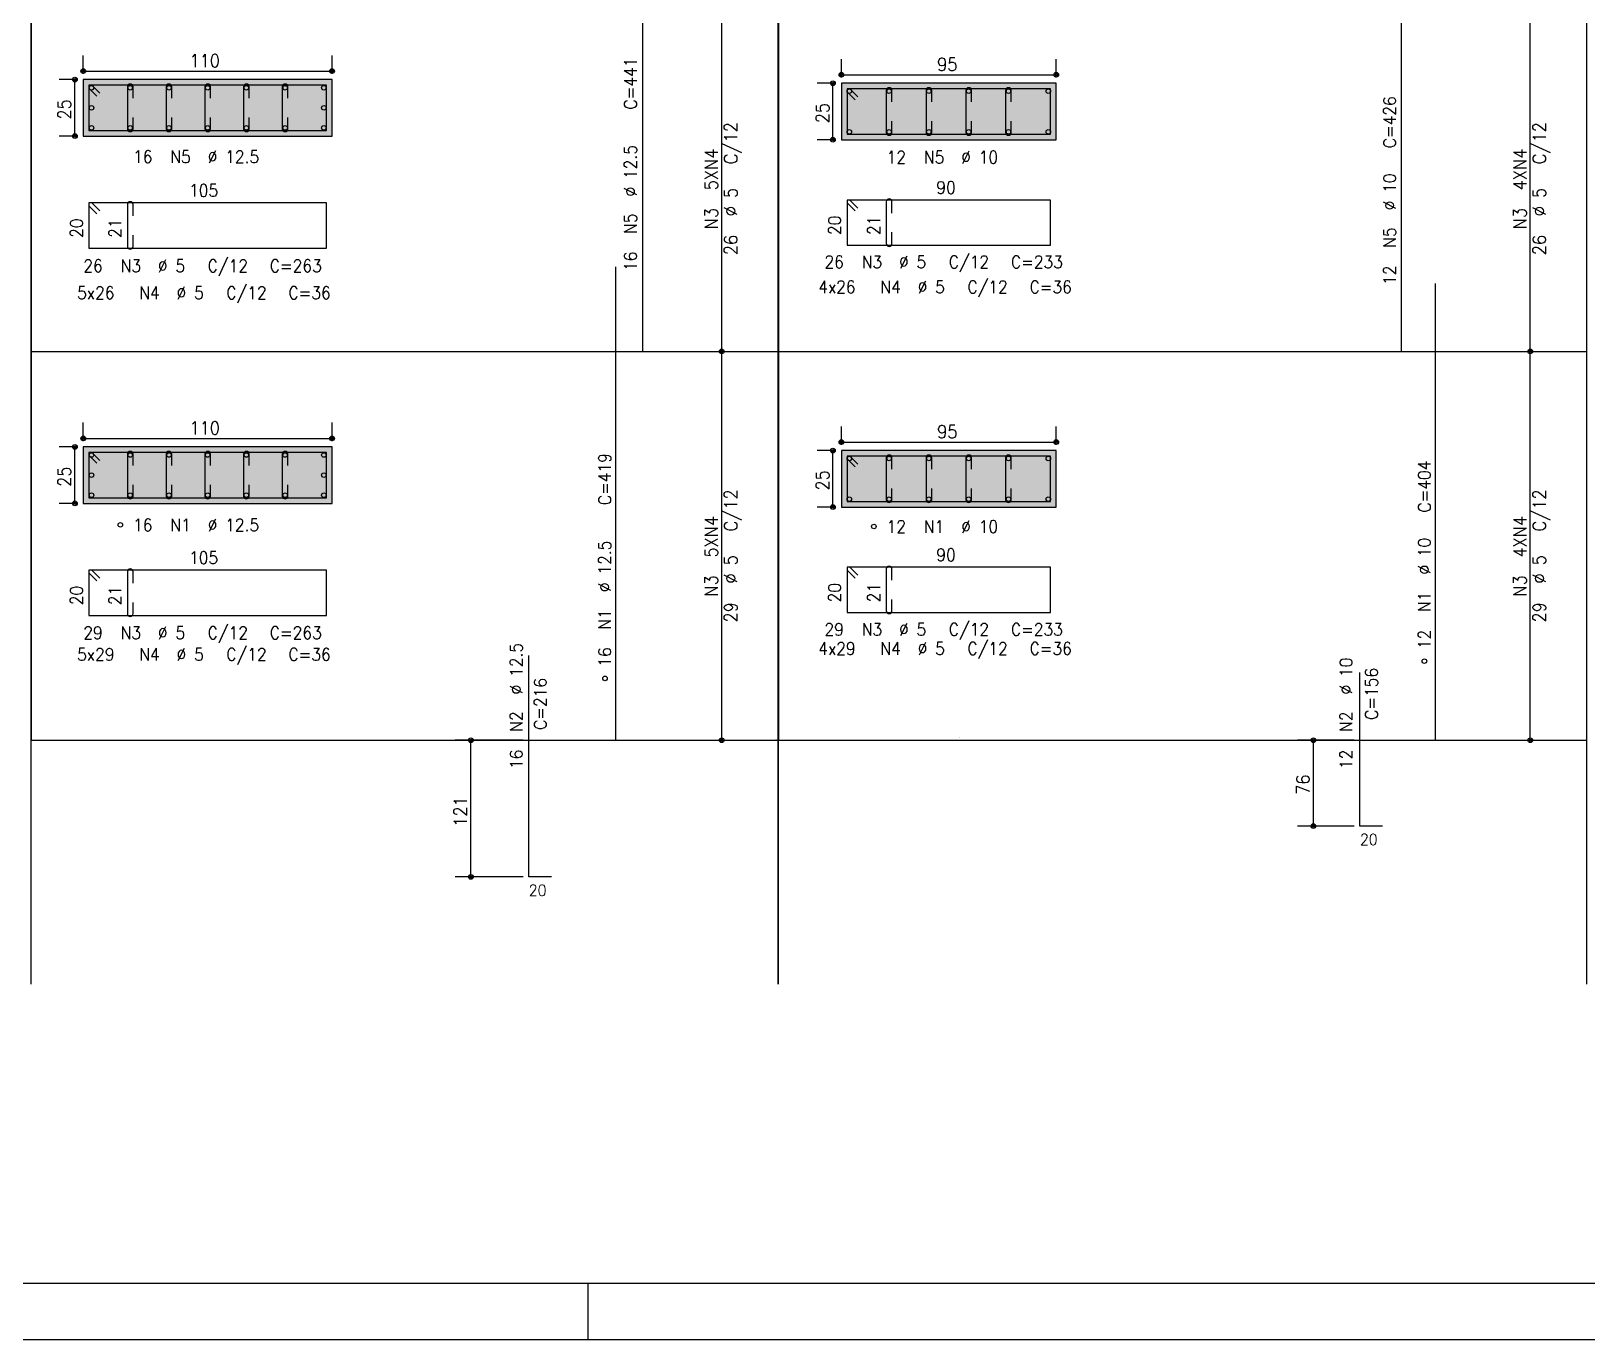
# Model space of a CAD drawing. Extents: x 0 to 119, y 0 to 84.
# Drawn here: x 35.04 to 62.57, y 0 to 23.16 of the extents above; entities that cross this region are included whole.
import ezdxf

# ---------------------------------------------------------------- set-up
doc = ezdxf.new("R2010")
doc.units = 0
for name, color, linetype in [('15', 15, 'Continuous'), ('18', 4, 'Continuous'), ('2', 2, 'Continuous'), ('25', 1, 'Continuous'), ('26', 3, 'Continuous'), ('3', 3, 'Continuous'), ('51', 7, 'Continuous'), ('6', 6, 'Continuous'), ('64', 7, 'Continuous')]:
    doc.layers.add(name, color=color, linetype=linetype)
doc.styles.get("Standard").update_dxf_attribs({"font": 'standard'})

msp = doc.modelspace()

# ---------------------------------------------------------------- linework, layer by layer
at = {"layer": '15', "linetype": 'Continuous'}
for points in [[(35.042739, 23.61376), (35.042739, 17.49376), (48.26076, 17.49376), (48.26076, 23.61376)], [(48.261751, 23.61376), (48.261751, 17.49376), (62.56538, 17.49376), (62.56538, 23.61376)], [(35.042739, 17.49376), (35.042739, 10.61376), (48.26076, 10.61376), (48.26076, 17.49376)], [(48.261751, 17.49376), (48.261751, 10.61376), (62.56538, 10.61376), (62.56538, 17.49376)]]:
    msp.add_lwpolyline(points, dxfattribs=at)
at = {"layer": '18', "linetype": 'Continuous'}
for p, q in [((47.25956, 17.49376), (47.25956, 23.61376)), ((61.56418, 17.49376), (61.56418, 23.61376)), ((35.96576, 22.40536), (35.96576, 22.73336)), ((40.36576, 22.40536), (40.36576, 22.73336)), ((49.37718, 22.339872), (49.37718, 22.667873)), ((53.17718, 22.339872), (53.17718, 22.667873)), ((35.86576, 22.30536), (35.53776, 22.30536)), ((35.81576, 21.30536), (35.81576, 22.30536)), ((35.96576, 22.45536), (40.36576, 22.45536)), ((49.37718, 22.389872), (53.17718, 22.389872)), ((36.11556, 22.20556), (36.06556, 22.20556)), ((36.06556, 22.20556), (36.06556, 22.15556)), ((36.11556, 22.20556), (36.06556, 22.20556)), ((36.06556, 22.20556), (36.06556, 22.15556)), ((36.06556, 22.15556), (36.06556, 21.40516)), ((36.06556, 22.15556), (36.206981, 22.014139)), ((36.256981, 22.064139), (36.11556, 22.20556)), ((40.26596, 22.20556), (36.11556, 22.20556)), ((36.74576, 22.17556), (36.74576, 21.43516)), ((36.84576, 21.97556), (36.84576, 22.17556)), ((37.43096, 22.17556), (37.43096, 21.43516)), ((37.53096, 21.97556), (37.53096, 22.17556)), ((38.11576, 22.17556), (38.11576, 21.43516)), ((38.21576, 21.97556), (38.21576, 22.17556)), ((38.80056, 22.17556), (38.80056, 21.43516)), ((38.90056, 21.97556), (38.90056, 22.17556)), ((39.48576, 22.17556), (39.48576, 21.43516)), ((39.58576, 21.97556), (39.58576, 22.17556)), ((40.26596, 21.40516), (40.26596, 22.20556)), ((49.27718, 22.239872), (48.94918, 22.239872)), ((49.22718, 21.240272), (49.22718, 22.239872)), ((49.52718, 22.140272), (49.47718, 22.140272)), ((49.47718, 22.140272), (49.47718, 22.090272)), ((49.52718, 22.140272), (49.47718, 22.140272)), ((49.47718, 22.140272), (49.47718, 22.090272)), ((49.47718, 22.090272), (49.47718, 21.340272)), ((49.47718, 22.090272), (49.618601, 21.948851)), ((49.668601, 21.998851), (49.52718, 22.140272)), ((53.07718, 22.140272), (49.52718, 22.140272)), ((50.17118, 22.110273), (50.17118, 21.370272)), ((50.27118, 21.910272), (50.27118, 22.110273)), ((50.87518, 22.110273), (50.87518, 21.370272)), ((50.97518, 21.910272), (50.97518, 22.110273)), ((51.57918, 22.110273), (51.57918, 21.370272)), ((51.67918, 21.910272), (51.67918, 22.110273)), ((52.28318, 22.110273), (52.28318, 21.370272)), ((52.38318, 21.910272), (52.38318, 22.110273)), ((53.07718, 21.340272), (53.07718, 22.140272)), ((36.84576, 21.43516), (36.84576, 21.63516)), ((37.53096, 21.43516), (37.53096, 21.63516)), ((38.21576, 21.43516), (38.21576, 21.63516)), ((38.90056, 21.43516), (38.90056, 21.63516)), ((39.58576, 21.43516), (39.58576, 21.63516)), ((50.27118, 21.370272), (50.27118, 21.570273)), ((50.97518, 21.370272), (50.97518, 21.570272)), ((51.67918, 21.370272), (51.67918, 21.570272)), ((52.38318, 21.370272), (52.38318, 21.570272)), ((35.86576, 21.30536), (35.53776, 21.30536)), ((36.06556, 21.40516), (40.26596, 21.40516)), ((49.27718, 21.240272), (48.94918, 21.240272)), ((49.47718, 21.340272), (53.07718, 21.340272)), ((47.25956, 10.61376), (47.25956, 17.49376)), ((61.56418, 10.61376), (61.56418, 17.49376)), ((35.96576, 15.90536), (35.96576, 16.23336)), ((40.36576, 15.90536), (40.36576, 16.23336)), ((49.37718, 15.839873), (49.37718, 16.167873)), ((53.17718, 15.839873), (53.17718, 16.167873)), ((35.86576, 15.80536), (35.53776, 15.80536)), ((35.81576, 14.80536), (35.81576, 15.80536)), ((35.96576, 15.95536), (40.36576, 15.95536)), ((36.11556, 15.70556), (36.06556, 15.70556)), ((36.06556, 15.70556), (36.06556, 15.65556)), ((36.11556, 15.70556), (36.06556, 15.70556)), ((36.06556, 15.70556), (36.06556, 15.65556)), ((36.256981, 15.564139), (36.11556, 15.70556)), ((40.26596, 15.70556), (36.11556, 15.70556)), ((40.26596, 14.90516), (40.26596, 15.70556)), ((49.27718, 15.739873), (48.94918, 15.739873)), ((49.22718, 14.740273), (49.22718, 15.739873)), ((49.37718, 15.889873), (53.17718, 15.889873)), ((36.06556, 15.65556), (36.06556, 14.90516)), ((36.06556, 15.65556), (36.206981, 15.514139)), ((36.74576, 15.67556), (36.74576, 14.93516)), ((36.84576, 15.47556), (36.84576, 15.67556)), ((37.43096, 15.67556), (37.43096, 14.93516)), ((37.53096, 15.47556), (37.53096, 15.67556)), ((38.11576, 15.67556), (38.11576, 14.93516)), ((38.21576, 15.47556), (38.21576, 15.67556)), ((38.80056, 15.67556), (38.80056, 14.93516)), ((38.90056, 15.47556), (38.90056, 15.67556)), ((39.48576, 15.67556), (39.48576, 14.93516)), ((39.58576, 15.47556), (39.58576, 15.67556)), ((49.52718, 15.640273), (49.47718, 15.640273)), ((49.47718, 15.640273), (49.47718, 15.590273)), ((49.52718, 15.640273), (49.47718, 15.640273)), ((49.47718, 15.640273), (49.47718, 15.590273)), ((49.47718, 15.590273), (49.47718, 14.840273)), ((49.47718, 15.590273), (49.618601, 15.448851)), ((49.668601, 15.498851), (49.52718, 15.640273)), ((53.07718, 15.640273), (49.52718, 15.640273)), ((50.17118, 15.610273), (50.17118, 14.870273)), ((50.27118, 15.410273), (50.27118, 15.610273)), ((50.87518, 15.610273), (50.87518, 14.870273)), ((50.97518, 15.410273), (50.97518, 15.610273)), ((51.57918, 15.610273), (51.57918, 14.870273)), ((51.67918, 15.410273), (51.67918, 15.610273)), ((52.28318, 15.610273), (52.28318, 14.870273)), ((52.38318, 15.410273), (52.38318, 15.610273)), ((53.07718, 14.840273), (53.07718, 15.640273)), ((36.06556, 14.90516), (40.26596, 14.90516)), ((36.84576, 14.93516), (36.84576, 15.13516)), ((37.53096, 14.93516), (37.53096, 15.13516)), ((38.21576, 14.93516), (38.21576, 15.13516)), ((38.90056, 14.93516), (38.90056, 15.13516)), ((39.58576, 14.93516), (39.58576, 15.13516)), ((50.27118, 14.870273), (50.27118, 15.070273)), ((50.97518, 14.870272), (50.97518, 15.070273)), ((51.67918, 14.870273), (51.67918, 15.070273)), ((52.38318, 14.870272), (52.38318, 15.070273)), ((35.86576, 14.80536), (35.53776, 14.80536)), ((49.27718, 14.740273), (48.94918, 14.740273)), ((49.47718, 14.840273), (53.07718, 14.840273)), ((43.74686, 10.61376), (42.54386, 10.61376)), ((42.82186, 8.19376), (42.82186, 10.61376)), ((58.45168, 10.61376), (57.44868, 10.61376)), ((57.72668, 9.09376), (57.72668, 10.61376)), ((58.45168, 9.09376), (57.44868, 9.09376)), ((43.74686, 8.19376), (42.54386, 8.19376))]:
    msp.add_line(p, q, dxfattribs=at)
for centre, radius in [((35.81576, 22.30536), 0.041625), ((35.81576, 22.30536), 0.02075), ((35.96576, 22.45536), 0.041625), ((35.96576, 22.45536), 0.02075), ((40.36576, 22.45536), 0.041625), ((40.36576, 22.45536), 0.02075), ((49.37718, 22.389872), 0.041625), ((49.37718, 22.389872), 0.02075), ((53.17718, 22.389872), 0.041625), ((53.17718, 22.389872), 0.02075), ((49.22718, 22.239872), 0.041625), ((49.22718, 22.239872), 0.02075), ((35.81576, 21.30536), 0.041625), ((35.81576, 21.30536), 0.02075), ((49.22718, 21.240272), 0.041625), ((49.22718, 21.240272), 0.02075), ((47.25956, 17.49376), 0.041625), ((47.25956, 17.49376), 0.041625), ((47.25956, 17.49376), 0.02075), ((47.25956, 17.49376), 0.02075), ((61.56418, 17.49376), 0.041625), ((61.56418, 17.49376), 0.041625), ((61.56418, 17.49376), 0.02075), ((61.56418, 17.49376), 0.02075), ((35.96576, 15.95536), 0.041625), ((35.96576, 15.95536), 0.02075), ((40.36576, 15.95536), 0.041625), ((40.36576, 15.95536), 0.02075), ((35.81576, 15.80536), 0.041625), ((35.81576, 15.80536), 0.02075), ((49.22718, 15.739873), 0.041625), ((49.22718, 15.739873), 0.02075), ((49.37718, 15.889873), 0.041625), ((49.37718, 15.889873), 0.02075), ((53.17718, 15.889873), 0.041625), ((53.17718, 15.889873), 0.02075), ((35.81576, 14.80536), 0.041625), ((35.81576, 14.80536), 0.02075), ((49.22718, 14.740273), 0.041625), ((49.22718, 14.740273), 0.02075), ((42.82186, 10.61376), 0.041625), ((42.82186, 10.61376), 0.02075), ((47.25956, 10.61376), 0.041625), ((47.25956, 10.61376), 0.02075), ((57.72668, 10.61376), 0.041625), ((57.72668, 10.61376), 0.02075), ((61.56418, 10.61376), 0.041625), ((61.56418, 10.61376), 0.02075), ((57.72668, 9.09376), 0.041625), ((57.72668, 9.09376), 0.02075), ((42.82186, 8.19376), 0.041625), ((42.82186, 8.19376), 0.02075)]:
    msp.add_circle(centre, radius, dxfattribs=at)
for centre, start, end in [((36.79576, 22.17556), 0, 180), ((37.48096, 22.17556), 0, 180), ((38.16576, 22.17556), 0, 180), ((38.85056, 22.17556), 0, 180), ((39.53576, 22.17556), 0, 180), ((50.22118, 22.110273), 0, 180), ((50.92518, 22.110273), 0, 180), ((51.62918, 22.110273), 0, 180), ((52.33318, 22.110273), 0, 180), ((36.79576, 21.43516), 180, 0), ((37.48096, 21.43516), 180, 0), ((38.16576, 21.43516), 180, 0), ((38.85056, 21.43516), 180, 0), ((39.53576, 21.43516), 180, 0), ((50.22118, 21.370272), 180, 0), ((50.92518, 21.370272), 180, 0), ((51.62918, 21.370272), 180, 0), ((52.33318, 21.370272), 180, 0), ((36.79576, 15.67556), 0, 180), ((37.48096, 15.67556), 0, 180), ((38.16576, 15.67556), 0, 180), ((38.85056, 15.67556), 0, 180), ((39.53576, 15.67556), 0, 180), ((50.22118, 15.610273), 0, 180), ((50.92518, 15.610273), 0, 180), ((51.62918, 15.610273), 0, 180), ((52.33318, 15.610273), 0, 180), ((36.79576, 14.93516), 180, 0), ((37.48096, 14.93516), 180, 0), ((38.16576, 14.93516), 180, 0), ((38.85056, 14.93516), 180, 0), ((39.53576, 14.93516), 180, 0), ((50.22118, 14.870273), 180, 0), ((50.92518, 14.870273), 180, 0), ((51.62918, 14.870273), 180, 0), ((52.33318, 14.870273), 180, 0)]:
    msp.add_arc(centre, 0.05, start, end, dxfattribs=at)
at = {"layer": '2', "linetype": 'Continuous'}
msp.add_line((44.9, 0), (44.9, 1), dxfattribs=at)
msp.add_lwpolyline([(0, 0), (0, 84.1), (118.9, 84.1), (118.9, 0), (0, 0)], dxfattribs=at)
at = {"layer": '25', "linetype": 'Continuous'}
for p, q in [((35.96576, 22.30536), (35.96576, 22.30536)), ((35.96576, 22.30536), (35.96576, 22.30536)), ((40.36576, 22.30536), (40.36576, 22.30536)), ((49.37718, 22.239872), (49.37718, 22.239872)), ((49.37718, 22.239872), (49.37718, 22.239872)), ((53.17718, 22.239872), (53.17718, 22.239872)), ((35.96576, 21.30536), (35.96576, 21.30536)), ((49.37718, 21.240272), (49.37718, 21.240272)), ((47.25956, 17.49376), (47.25956, 17.49376)), ((47.25956, 17.49376), (47.25956, 17.49376)), ((61.56418, 17.49376), (61.56418, 17.49376)), ((61.56418, 17.49376), (61.56418, 17.49376)), ((35.96576, 15.80536), (35.96576, 15.80536)), ((35.96576, 15.80536), (35.96576, 15.80536)), ((40.36576, 15.80536), (40.36576, 15.80536)), ((49.37718, 15.739873), (49.37718, 15.739873)), ((49.37718, 15.739873), (49.37718, 15.739873)), ((53.17718, 15.739873), (53.17718, 15.739873)), ((35.96576, 14.80536), (35.96576, 14.80536)), ((49.37718, 14.740273), (49.37718, 14.740273)), ((43.84686, 10.61376), (43.84686, 10.61376)), ((47.25956, 10.61376), (47.25956, 10.61376)), ((58.55168, 10.61376), (58.55168, 10.61376)), ((61.56418, 10.61376), (61.56418, 10.61376)), ((58.55168, 9.09376), (58.55168, 9.09376)), ((43.84686, 8.19376), (43.84686, 8.19376))]:
    msp.add_line(p, q, dxfattribs=at)
at = {"layer": '26', "linetype": 'Continuous'}
for points in [[(35.96576, 21.30536), (40.36576, 21.30536), (40.36576, 22.30536), (35.96576, 22.30536), (35.96576, 21.30536)], [(49.37718, 21.240272), (53.17718, 21.240272), (53.17718, 22.239872), (49.37718, 22.239872), (49.37718, 21.240272)], [(35.96576, 14.80536), (40.36576, 14.80536), (40.36576, 15.80536), (35.96576, 15.80536), (35.96576, 14.80536)], [(49.37718, 14.740273), (53.17718, 14.740273), (53.17718, 15.739873), (49.37718, 15.739873), (49.37718, 14.740273)]]:
    msp.add_lwpolyline(points, dxfattribs=at)
for points in [[(35.96576, 21.30536), (40.36576, 21.30536), (40.36576, 22.30536)], [(35.96576, 21.30536), (40.36576, 22.30536), (35.96576, 22.30536)], [(35.96576, 21.30536), (35.96576, 22.30536), (35.96576, 21.30536)], [(49.37718, 21.240272), (53.17718, 21.240272), (53.17718, 22.239872)], [(49.37718, 21.240272), (53.17718, 22.239872), (49.37718, 22.239872)], [(49.37718, 21.240272), (49.37718, 22.239872), (49.37718, 21.240272)], [(35.96576, 14.80536), (40.36576, 14.80536), (40.36576, 15.80536)], [(35.96576, 14.80536), (40.36576, 15.80536), (35.96576, 15.80536)], [(35.96576, 14.80536), (35.96576, 15.80536), (35.96576, 14.80536)], [(49.37718, 14.740273), (53.17718, 14.740273), (53.17718, 15.739873)], [(49.37718, 14.740273), (53.17718, 15.739873), (49.37718, 15.739873)], [(49.37718, 14.740273), (49.37718, 15.739873), (49.37718, 14.740273)]]:
    msp.add_solid(points, dxfattribs=at)
at = {"layer": '3', "linetype": 'Continuous'}
for points in [[(117.9, 1), (2.499999, 1), (2.499999, 83.1), (117.9, 83.1), (117.9, 1)], [(35.96576, 21.30536), (40.36576, 21.30536), (40.36576, 22.30536), (35.96576, 22.30536), (35.96576, 21.30536)], [(49.37718, 21.240272), (53.17718, 21.240272), (53.17718, 22.239872), (49.37718, 22.239872), (49.37718, 21.240272)], [(35.96576, 14.80536), (40.36576, 14.80536), (40.36576, 15.80536), (35.96576, 15.80536), (35.96576, 14.80536)], [(49.37718, 14.740273), (53.17718, 14.740273), (53.17718, 15.739873), (49.37718, 15.739873), (49.37718, 14.740273)]]:
    msp.add_lwpolyline(points, dxfattribs=at)
at = {"layer": '51', "linetype": 'Continuous'}
for centre in [(36.11056, 22.16056), (36.79576, 22.16056), (37.48096, 22.16056), (38.16576, 22.16056), (38.85056, 22.16056), (39.53576, 22.16056), (40.22096, 22.16056), (49.51718, 22.100272), (50.22118, 22.100272), (50.92518, 22.100272), (51.62918, 22.100272), (52.33318, 22.100272), (53.03718, 22.100272), (36.11056, 21.80536), (40.22096, 21.80536), (36.11056, 21.45016), (36.79576, 21.45016), (37.48096, 21.45016), (38.16576, 21.45016), (38.85056, 21.45016), (39.53576, 21.45016), (40.22096, 21.45016), (49.51718, 21.380272), (50.22118, 21.380272), (50.92518, 21.380272), (51.62918, 21.380272), (52.33318, 21.380272), (53.03718, 21.380272), (36.11056, 15.66056), (36.79576, 15.66056), (37.48096, 15.66056), (38.16576, 15.66056), (38.85056, 15.66056), (39.53576, 15.66056), (40.22096, 15.66056), (49.51718, 15.600273), (50.22118, 15.600273), (50.92518, 15.600273), (51.62918, 15.600273), (52.33318, 15.600273), (53.03718, 15.600273), (36.11056, 15.30536), (40.22096, 15.30536), (36.11056, 14.95016), (36.79576, 14.95016), (37.48096, 14.95016), (38.16576, 14.95016), (38.85056, 14.95016), (39.53576, 14.95016), (40.22096, 14.95016), (49.51718, 14.880273), (50.22118, 14.880273), (50.92518, 14.880273), (51.62918, 14.880273), (52.33318, 14.880273), (53.03718, 14.880273), (36.62076, 14.424863), (49.95218, 14.396148), (59.691688, 12.01376), (45.194234, 11.707131)]:
    msp.add_circle(centre, 0.04, dxfattribs=at)
at = {"layer": '6', "linetype": 'Continuous'}
for p, q in [((35.042739, 6.295739), (35.042739, 78.909078)), ((48.26076, 6.295739), (48.26076, 78.909078)), ((48.261751, 6.295739), (48.261751, 78.909078)), ((62.56538, 6.295739), (62.56538, 78.909078))]:
    msp.add_line(p, q, dxfattribs=at)
at = {"layer": '64', "linetype": 'Continuous'}
for p, q in [((45.865729, 17.49376), (45.865729, 26.31376)), ((59.28918, 17.49376), (59.28918, 26.01376)), ((36.11556, 20.12356), (36.06556, 20.12356)), ((36.06556, 20.12356), (36.06556, 20.07356)), ((36.11556, 20.12356), (36.06556, 20.12356)), ((36.06556, 20.12356), (36.06556, 20.07356)), ((36.256981, 19.982139), (36.11556, 20.12356)), ((40.26596, 20.12356), (36.11556, 20.12356)), ((36.74576, 20.09356), (36.74576, 19.35316)), ((36.84576, 19.89356), (36.84576, 20.09356)), ((40.26596, 19.32316), (40.26596, 20.12356)), ((49.52718, 20.173648), (49.47718, 20.173648)), ((49.47718, 20.173648), (49.47718, 20.123647)), ((49.52718, 20.173647), (49.47718, 20.173648)), ((49.47718, 20.173648), (49.47718, 20.123647)), ((49.47718, 20.123647), (49.47718, 19.373647)), ((49.47718, 20.123647), (49.618601, 19.982226)), ((49.668601, 20.032226), (49.52718, 20.173648)), ((53.07718, 20.173648), (49.52718, 20.173647)), ((50.17118, 20.143648), (50.17118, 19.403647)), ((50.27118, 19.943647), (50.27118, 20.143648)), ((53.07718, 19.373647), (53.07718, 20.173648)), ((36.06556, 20.07356), (36.06556, 19.32316)), ((36.06556, 20.07356), (36.206981, 19.932139)), ((36.84576, 19.35316), (36.84576, 19.55316)), ((50.27118, 19.403647), (50.27118, 19.603648)), ((36.06556, 19.32316), (40.26596, 19.32316)), ((49.47718, 19.373647), (53.07718, 19.373647)), ((45.38446, 10.61376), (45.38446, 18.99376)), ((59.88918, 10.61376), (59.88918, 18.69376)), ((36.11556, 13.62356), (36.06556, 13.62356)), ((36.06556, 13.62356), (36.06556, 13.57356)), ((36.11556, 13.62356), (36.06556, 13.62356)), ((36.06556, 13.62356), (36.06556, 13.57356)), ((36.06556, 13.57356), (36.06556, 12.82316)), ((36.06556, 13.57356), (36.206981, 13.432139)), ((36.256981, 13.482139), (36.11556, 13.62356)), ((40.26596, 13.62356), (36.11556, 13.62356)), ((36.74576, 13.59356), (36.74576, 12.85316)), ((36.84576, 13.39356), (36.84576, 13.59356)), ((40.26596, 12.82316), (40.26596, 13.62356)), ((49.52718, 13.673647), (49.47718, 13.673647)), ((49.47718, 13.673647), (49.47718, 13.623647)), ((49.52718, 13.673647), (49.47718, 13.673647)), ((49.47718, 13.673647), (49.47718, 13.623647)), ((49.47718, 13.623647), (49.47718, 12.873648)), ((49.47718, 13.623647), (49.618601, 13.482226)), ((49.668601, 13.532226), (49.52718, 13.673647)), ((53.07718, 13.673647), (49.52718, 13.673647)), ((50.17118, 13.643648), (50.17118, 12.903648)), ((50.27118, 13.443648), (50.27118, 13.643648)), ((53.07718, 12.873648), (53.07718, 13.673647)), ((36.84576, 12.85316), (36.84576, 13.05316)), ((50.27118, 12.903647), (50.27118, 13.103647)), ((36.06556, 12.82316), (40.26596, 12.82316)), ((49.47718, 12.873648), (53.07718, 12.873648)), ((43.84686, 8.19376), (43.84686, 12.11376)), ((58.55168, 9.09376), (58.55168, 11.81376)), ((58.95168, 9.09376), (58.55168, 9.09376)), ((44.24686, 8.19376), (43.84686, 8.19376))]:
    msp.add_line(p, q, dxfattribs=at)
for centre, start, end in [((36.79576, 20.09356), 0, 180), ((50.22118, 20.143648), 0, 180), ((36.79576, 19.35316), 180, 0), ((50.22118, 19.403647), 180, 0), ((36.79576, 13.59356), 0, 180), ((50.22118, 13.643648), 0, 180), ((36.79576, 12.85316), 180, 0), ((50.22118, 12.903647), 180, 0)]:
    msp.add_arc(centre, 0.05, start, end, dxfattribs=at)

# ---------------------------------------------------------------- texts
at = {"layer": '2', "linetype": 'Continuous'}
for s, p in [('2', (48.25976, 17.49376)), ('2', (62.56438, 17.49376)), ('1', (48.25976, 10.61376)), ('1', (62.56438, 10.61376))]:
    msp.add_text(s, height=0.001, dxfattribs=at).set_placement(p)
at = {"layer": '25', "linetype": 'Continuous'}
for s, height, p in [('110', 0.23, (37.84376, 22.52436)), ('95', 0.23, (51.07018, 22.458872)), ('16', 0.22, (36.84576, 20.829573)), ('N5', 0.22, (37.50576, 20.829573)), ('%%C 12.5', 0.22, (38.16576, 20.829573)), ('12', 0.22, (50.17718, 20.82187)), ('N5', 0.22, (50.83718, 20.82187)), ('%%C 10', 0.22, (51.49718, 20.82187)), ('110', 0.23, (37.84376, 16.02436)), ('95', 0.23, (51.07018, 15.958873)), ('16', 0.22, (36.84576, 14.312363)), ('N1', 0.22, (37.50576, 14.312363)), ('%%C 12.5', 0.22, (38.16576, 14.312363)), ('12', 0.22, (50.17718, 14.283647)), ('N1', 0.22, (50.83718, 14.283647)), ('%%C 10', 0.22, (51.49718, 14.283647))]:
    msp.add_text(s, height=height, dxfattribs=at).set_placement(p)
for s, p in [('25', (35.74676, 21.59836)), ('25', (49.15818, 21.533072)), ('C/12', (47.53556, 20.80676)), ('C/12', (61.84018, 20.80676)), ('5XN4', (47.19056, 20.34676)), ('4XN4', (61.49518, 20.34676)), ('%%C 5', (47.53556, 19.88676)), ('%%C 5', (61.84018, 19.88676)), ('N3', (47.19056, 19.65676)), ('N3', (61.49518, 19.65676)), ('26', (47.53556, 19.19676)), ('26', (61.84018, 19.19676)), ('25', (35.74676, 15.09836)), ('25', (49.15818, 15.033072)), ('C/12', (47.53556, 14.30676)), ('C/12', (61.84018, 14.30676)), ('5XN4', (47.19056, 13.84676)), ('4XN4', (61.49518, 13.84676)), ('%%C 5', (47.53556, 13.38676)), ('%%C 5', (61.84018, 13.38676)), ('N3', (47.19056, 13.15676)), ('N3', (61.49518, 13.15676)), ('29', (47.53556, 12.69676)), ('29', (61.84018, 12.69676)), ('76', (57.65768, 9.64676)), ('121', (42.75286, 9.08176))]:
    msp.add_text(s, height=0.23, rotation=90, dxfattribs=at).set_placement(p)
at = {"layer": '26', "linetype": 'Continuous'}
for s, p in [('C=441', (45.756392, 21.776053)), ('C=426', (59.187015, 21.091161)), ('%%C 12.5', (45.756392, 20.236053)), ('%%C 10', (59.187015, 19.991161)), ('20', (35.95556, 19.50336)), ('N5', (45.756392, 19.576053)), ('20', (49.36718, 19.553647)), ('21', (50.06118, 19.553647)), ('21', (36.63576, 19.50336)), ('N5', (59.187015, 19.331161)), ('16', (45.756392, 18.916053)), ('12', (59.187015, 18.671161)), ('C=419', (45.299998, 14.774295)), ('C=404', (59.802384, 14.643563)), ('%%C 12.5', (45.299998, 13.234295)), ('%%C 10', (59.802384, 13.543563)), ('20', (35.95556, 13.00336)), ('21', (36.63576, 13.00336)), ('20', (49.36718, 13.053647)), ('21', (50.06118, 13.053647)), ('N1', (59.802384, 12.883563)), ('N1', (45.299998, 12.574295)), ('12', (59.802384, 12.223563)), ('%%C 12.5', (43.734537, 11.423898)), ('16', (45.299998, 11.914295)), ('%%C 10', (58.415507, 11.421918)), ('C=156', (58.865553, 10.974456)), ('C=216', (44.160513, 10.796108)), ('N2', (43.734537, 10.763898)), ('N2', (58.415507, 10.761918)), ('16', (43.734537, 10.103898)), ('12', (58.415507, 10.101918))]:
    msp.add_text(s, height=0.22, rotation=90, dxfattribs=at).set_placement(p)
for s, height, p in [('105', 0.22, (37.83576, 20.23356)), ('90', 0.22, (51.05718, 20.283648)), ('26', 0.22, (35.96576, 18.898329)), ('N3', 0.22, (36.62576, 18.898329)), ('%%C 5', 0.22, (37.28576, 18.898329)), ('C/12', 0.22, (38.16576, 18.898329)), ('C=263', 0.22, (39.26576, 18.898329)), ('26', 0.22, (49.07718, 18.968248)), ('N3', 0.22, (49.73718, 18.968248)), ('%%C 5', 0.22, (50.39718, 18.968248)), ('C/12', 0.22, (51.27718, 18.968248)), ('C=233', 0.22, (52.37718, 18.968248)), ('4x26', 0.22, (48.96718, 18.525717)), ('N4', 0.22, (50.06718, 18.525717)), ('%%C 5', 0.22, (50.72718, 18.525717)), ('C/12', 0.22, (51.60718, 18.525717)), ('C=36', 0.22, (52.70718, 18.525717)), ('5x26', 0.22, (35.85576, 18.421488)), ('N4', 0.22, (36.95576, 18.421488)), ('%%C 5', 0.22, (37.61576, 18.421488)), ('C/12', 0.22, (38.49576, 18.421488)), ('C=36', 0.22, (39.59576, 18.421488)), ('105', 0.22, (37.83576, 13.73356)), ('90', 0.22, (51.05718, 13.783647)), ('C/12', 0.22, (38.16576, 12.404262)), ('29', 0.22, (49.07718, 12.463648)), ('N3', 0.22, (49.73718, 12.463648)), ('%%C 5', 0.22, (50.39718, 12.463648)), ('C/12', 0.22, (51.27718, 12.463648)), ('C=233', 0.22, (52.37718, 12.463648)), ('29', 0.22, (35.96576, 12.404262)), ('N3', 0.22, (36.62576, 12.404262)), ('%%C 5', 0.22, (37.28576, 12.404262)), ('C=263', 0.22, (39.26576, 12.404262)), ('C/12', 0.22, (51.60718, 12.126148)), ('5x29', 0.22, (35.85576, 12.021589)), ('N4', 0.22, (36.95576, 12.021589)), ('%%C 5', 0.22, (37.61576, 12.021589)), ('C/12', 0.22, (38.49576, 12.021589)), ('C=36', 0.22, (39.59576, 12.021589)), ('4x29', 0.22, (48.96718, 12.126148)), ('N4', 0.22, (50.06718, 12.126148)), ('%%C 5', 0.22, (50.72718, 12.126148)), ('C=36', 0.22, (52.70718, 12.126148)), ('20', 0.2, (58.55168, 8.75626)), ('20', 0.2, (43.84686, 7.85626))]:
    msp.add_text(s, height=height, dxfattribs=at).set_placement(p)
at = {"layer": '3', "linetype": 'Continuous'}
for s, p in [('306', (48.26056, 20.55226)), ('306', (62.56518, 20.55226)), ('344', (48.26056, 14.05226)), ('344', (62.56518, 14.05226)), ('1:50', (48.22076, 10.61476)), ('1:50', (62.52538, 10.61476))]:
    msp.add_text(s, height=0.001, rotation=90, dxfattribs=at).set_placement(p)
msp.add_text('1:25', height=0.001, dxfattribs=at).set_placement((51.46868, 10.65376))

doc.saveas('drawing.dxf')
